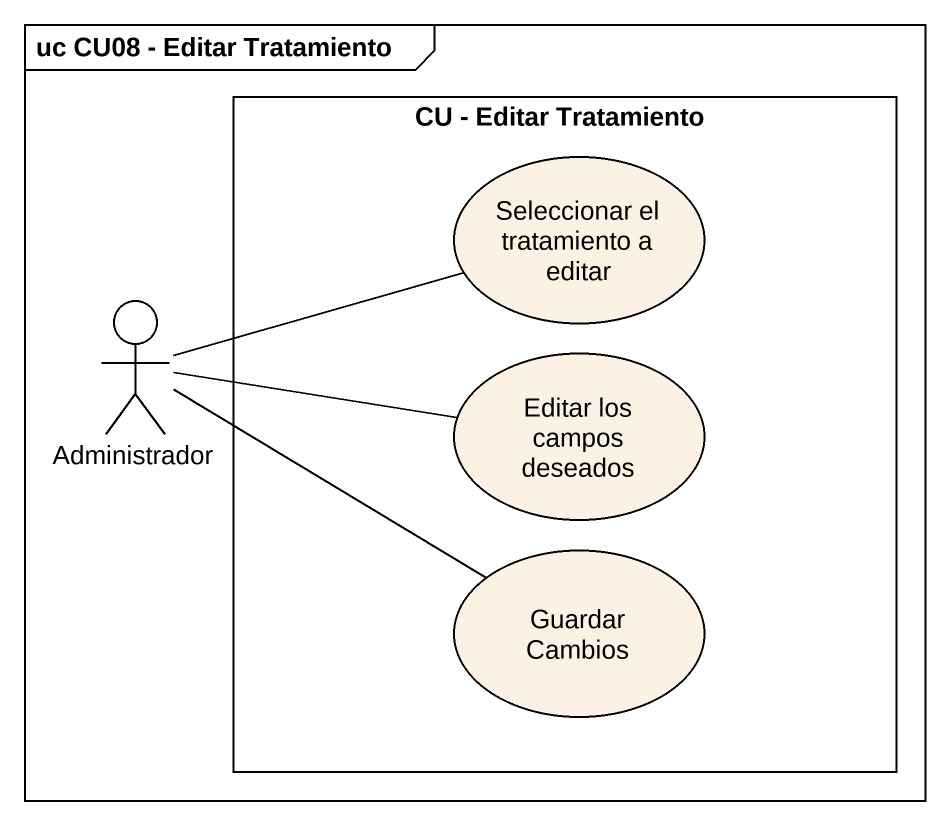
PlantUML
@startuml
mainframe uc CU08 - Editar Tratamiento
rectangle "CU - Editar Tratamiento" as CU_Editar_Tratamiento {
  usecase "Seleccionar el tratamiento a editar" as Seleccionar_el_tratamiento
  usecase "Editar los campos deseados" as Editar_los_campos_deseados
  usecase "Guardar Cambios" as Guardar_Cambios
}
actor Administrador
Administrador -right- Seleccionar_el_tratamiento
Administrador -right- Editar_los_campos_deseados
Administrador -right- Guardar_Cambios
@enduml
